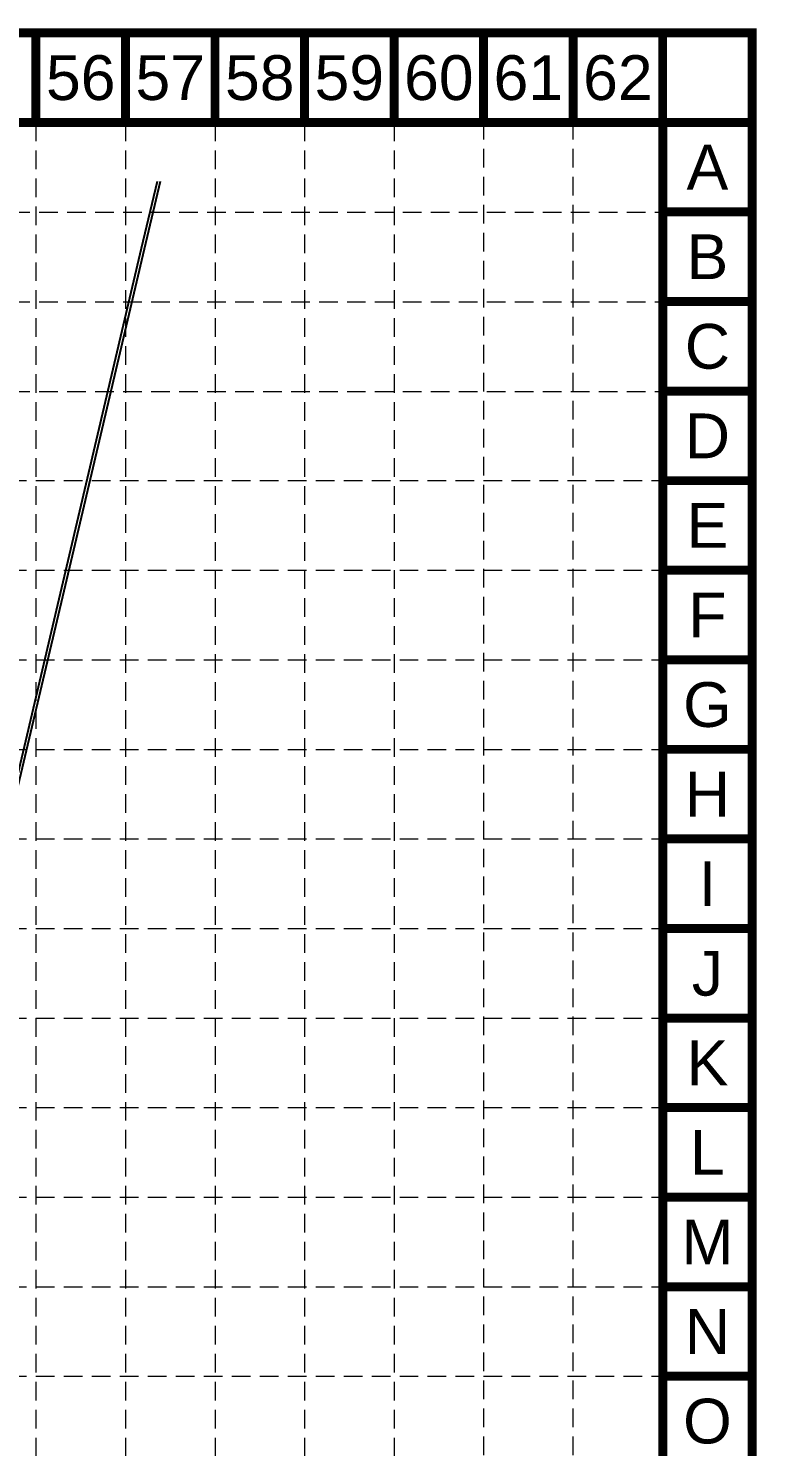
# Model space of a CAD drawing. Header units: inches. Extents: x 2525137 to 2526060, y 7086153 to 7086731.
# Drawn here: x 2525942.9 to 2526060, y 7086502.5 to 7086730.5 of the extents above; entities that cross this region are included whole.
import ezdxf
from ezdxf.enums import TextEntityAlignment as Align

# ---------------------------------------------------------------- set-up
doc = ezdxf.new("R2010")
doc.units = ezdxf.units.IN
doc.header["$MEASUREMENT"] = 0
doc.linetypes.add('HIDDEN', pattern=[0.375, 0.25, -0.125])
for name, color, linetype in [('BASE', 7, 'Continuous'), ('E-PVMT', 2, 'Continuous'), ('GRID', 254, 'HIDDEN')]:
    doc.layers.add(name, color=color, linetype=linetype)
doc.styles.get("Standard").update_dxf_attribs({"font": 'ARIAL.TTF'})

msp = doc.modelspace()

# ---------------------------------------------------------------- linework, layer by layer
at = {"layer": 'BASE', "color": 9}
msp.add_line((2526044.9, 7086715.39), (2526044.9, 7086168.19), dxfattribs=at)
at = {"layer": 'BASE', "const_width": 1.44}
for points in [[(2525137.7, 7086153.79), (2526059.3, 7086153.79), (2526059.3, 7086729.79), (2525137.7, 7086729.79)], [(2525152.07, 7086168.18), (2526044.94, 7086168.16), (2526044.92, 7086715.39), (2525152.25, 7086715.41)]]:
    msp.add_lwpolyline(points, close=True, dxfattribs=at)
for points in [[(2525944.1, 7086715.39), (2525944.1, 7086729.79)], [(2525958.5, 7086715.39), (2525958.5, 7086729.79)], [(2525972.9, 7086715.39), (2525972.9, 7086729.79)], [(2525987.3, 7086715.39), (2525987.3, 7086729.79)], [(2526001.7, 7086715.39), (2526001.7, 7086729.79)], [(2526016.1, 7086715.39), (2526016.1, 7086729.79)], [(2526030.5, 7086715.39), (2526030.5, 7086729.79)], [(2526044.9, 7086715.39), (2526044.9, 7086729.79)], [(2526059.3, 7086715.39), (2526059.3, 7086729.79)], [(2526059.3, 7086715.39), (2526044.9, 7086715.39)], [(2526059.3, 7086700.99), (2526044.9, 7086700.99)], [(2526059.3, 7086686.59), (2526044.9, 7086686.59)], [(2526059.3, 7086672.19), (2526044.9, 7086672.19)], [(2526059.3, 7086657.79), (2526044.9, 7086657.79)], [(2526059.3, 7086643.39), (2526044.9, 7086643.39)], [(2526059.3, 7086628.99), (2526044.9, 7086628.99)], [(2526059.3, 7086614.59), (2526044.9, 7086614.59)], [(2526059.3, 7086600.19), (2526044.9, 7086600.19)], [(2526059.3, 7086585.79), (2526044.9, 7086585.79)], [(2526059.3, 7086571.39), (2526044.9, 7086571.39)], [(2526059.3, 7086556.99), (2526044.9, 7086556.99)], [(2526059.3, 7086542.59), (2526044.9, 7086542.59)], [(2526059.3, 7086528.19), (2526044.9, 7086528.19)], [(2526059.3, 7086513.79), (2526044.9, 7086513.79)]]:
    msp.add_lwpolyline(points, dxfattribs=at)
at = {"layer": 'E-PVMT', "color": 7}
for points in [[(2525925.14, 7086503.69), (2525907.78, 7086447.45, -1.053312), (2525903.39, 7086448.6), (2525926.45, 7086547.62), (2525937.86, 7086596.54, -0.000604), (2525937.86, 7086596.54), (2525949.49, 7086645.87), (2525961.09, 7086695.18), (2525963.64, 7086705.96)], [(2525924.67, 7086503.84), (2525924.67, 7086503.84), (2525907.3, 7086447.58, -1.065556), (2525903.87, 7086448.47), (2525926.94, 7086547.5), (2525938.35, 7086596.43), (2525949.97, 7086645.75), (2525961.58, 7086695.07), (2525964.15, 7086705.96)]]:
    msp.add_lwpolyline(points, format="xyb", dxfattribs=at)
at = {"layer": 'GRID', "color": 252, "linetype": 'HIDDEN', "lineweight": 0, "ltscale": 12}
for p, q in [((2525944.1, 7086715.39), (2525944.1, 7086327.17)), ((2525958.5, 7086715.39), (2525958.5, 7086327.17)), ((2525972.9, 7086715.39), (2525972.9, 7086327.17)), ((2525987.3, 7086715.39), (2525987.3, 7086327.17)), ((2526001.7, 7086715.39), (2526001.7, 7086327.17)), ((2526016.07, 7086715.62), (2526016.07, 7086327.17)), ((2526030.47, 7086715.62), (2526030.47, 7086211.32)), ((2525152.63, 7086700.94), (2526045.43, 7086700.94)), ((2525152.63, 7086686.54), (2526045.43, 7086686.54)), ((2525152.63, 7086672.14), (2526045.43, 7086672.14)), ((2525152.1, 7086657.79), (2526044.9, 7086657.79)), ((2525152.1, 7086643.39), (2526044.9, 7086643.39)), ((2525152.1, 7086628.99), (2526044.9, 7086628.99)), ((2525152.1, 7086614.59), (2526044.9, 7086614.59)), ((2525152.1, 7086600.19), (2526044.9, 7086600.19)), ((2525152.1, 7086585.79), (2526044.9, 7086585.79)), ((2525152.1, 7086571.39), (2526044.9, 7086571.39)), ((2525152.1, 7086556.99), (2526044.9, 7086556.99)), ((2525152.1, 7086542.59), (2526044.9, 7086542.59)), ((2525152.1, 7086528.19), (2526044.9, 7086528.19)), ((2525152.1, 7086513.79), (2526044.9, 7086513.79))]:
    msp.add_line(p, q, dxfattribs=at)

# ---------------------------------------------------------------- texts
at = {"layer": 'BASE', "width": 1}
for s, p in [('56', (2525951.3, 7086722.59)), ('57', (2525965.7, 7086722.59)), ('58', (2525980.1, 7086722.59)), ('59', (2525994.5, 7086722.59)), ('60', (2526008.9, 7086722.59)), ('61', (2526023.3, 7086722.59)), ('62', (2526037.7, 7086722.59)), ('C', (2526052.1, 7086679.39)), ('D', (2526052.1, 7086664.99)), ('H', (2526052.1, 7086607.39)), ('N', (2526052.1, 7086520.99))]:
    msp.add_text(s, height=7.2, dxfattribs=at).set_placement(p, align=Align.MIDDLE_CENTER)
at = {"layer": 'BASE'}
for s, p in [('A', (2526052.1, 7086708.19)), ('B', (2526052.1, 7086693.79)), ('E', (2526052.1, 7086650.59)), ('F', (2526052.1, 7086636.19)), ('G', (2526052.1, 7086621.79)), ('I', (2526052.1, 7086592.99)), ('J', (2526052.1, 7086578.59)), ('K', (2526052.1, 7086564.19)), ('L', (2526052.1, 7086549.79)), ('M', (2526052.1, 7086535.39)), ('O', (2526052.1, 7086506.59))]:
    msp.add_text(s, height=7.2, dxfattribs=at).set_placement(p, align=Align.MIDDLE_CENTER)

doc.saveas('drawing.dxf')
